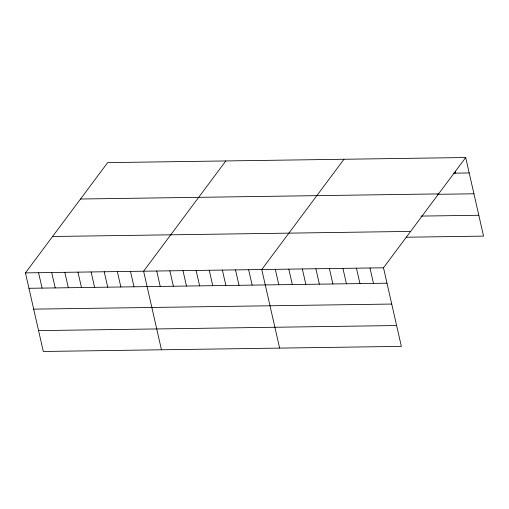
<?xml version="1.0" encoding="UTF-8"?>
<svg xmlns="http://www.w3.org/2000/svg" width="509" height="509" viewBox="0 0 509 509"><rect width="100%" height="100%" fill="white"/><g stroke="black" fill="none" stroke-linecap="round" stroke-linejoin="round"><path stroke-width="0.76" d="M465.697 157.529L383.5 267.791L401.353 346.374L43.303 351.471L25.45 272.888L107.647 162.625L465.697 157.529L483.55 236.112L406.15 237.219M225.805 160.946L143.608 271.202L161.461 349.785M343.957 159.266L261.766 269.522L279.619 348.105M453.417 173.168L469.196 172.939M80.524 199.013L438.573 193.916M437.11 194.311L473.936 193.789M420.949 216.09L478.816 215.269M52.573 236.5L410.623 231.404M25.45 272.888L383.5 267.791M28.949 288.291L386.999 283.201M33.689 309.141L391.739 304.051M38.569 330.621L396.619 325.531M455.32 171.59L455.67 173.13M369.973 267.982L373.472 283.392M356.446 268.179L359.946 283.583M342.92 268.37L346.425 283.78M329.393 268.561L332.899 283.971M315.866 268.752L319.372 284.162M302.34 268.949L305.845 284.353M288.819 269.14L292.319 284.55M275.293 269.331L278.792 284.741M248.634 269.713L252.133 285.116M235.508 269.897L239.007 285.307M222.376 270.082L225.881 285.492M209.25 270.273L212.749 285.683M196.118 270.457L199.623 285.867M182.992 270.642L186.491 286.052M169.866 270.833L173.365 286.243M156.734 271.017L160.233 286.427M130.476 271.392L133.982 286.802M117.35 271.577L120.849 286.987M104.224 271.761L107.723 287.171M91.092 271.952L94.591 287.362M77.966 272.137L81.465 287.547M64.834 272.321L68.333 287.731M51.708 272.512L55.207 287.922M38.576 272.697L42.082 288.107"/></g></svg>
